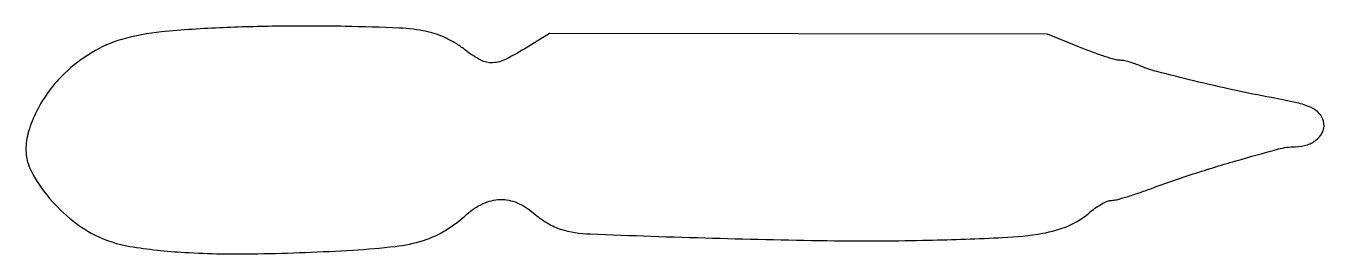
# Model space of a CAD drawing. Extents: x 0 to 316, y 0 to 55.
import ezdxf

# ---------------------------------------------------------------- set-up
doc = ezdxf.new("R2010")
doc.units = 0

msp = doc.modelspace()

# ---------------------------------------------------------------- linework, layer by layer
msp.add_lwpolyline([(48, 54.901492, 0.013563), (32.957107, 53.871304, 0.046089), (23.309931, 52.039833, 0.065547), (16.088789, 48.895881, 0.05405), (9.394545, 43.811821, 0.044213), (5.641431, 39.574721, 0.042329), (2.62991, 34.683958, 0.044788), (0.653317, 29.703455, 0.073066), (0.009384, 25.212487, 0.119705), (1.259722, 20.141286, 0.05047), (5.136126, 14.235789, 0.047711), (10.588045, 8.692301, 0.056446), (16.711117, 4.631442, 0.078588), (25.266598, 1.834393, 0.025066), (38.621995, 0.37284, 0.01985), (56.399386, 0.03173, 0.009183), (79.5, 0.93019, 0.014999), (89.838005, 1.834322, 0.046112), (96.702388, 3.293032, 0.061535), (102.033261, 5.702239, 0.046868), (107.173114, 9.537433, -0.073695), (111.182991, 12.208288, -0.104192), (115.344926, 13.195214, -0.106683), (119.478386, 12.411552, -0.080323), (123.408056, 9.946584, 0.025916), (124.972137, 8.710708, 0.019898), (126.797243, 7.5225, 0.020278), (128.598058, 6.54627, 0.044256), (130.062206, 5.98216, 0.060582), (137.263998, 4.832613, 0.001913), (166.989909, 3.838141, 0.0042), (196.699911, 3.207753, 0.009146), (219.5, 3.332621, 0.005537), (237.598842, 3.963442, 0.030273), (247.329911, 5.003163, 0.057633), (253.614669, 6.824723, 0.080998), (258.556091, 9.915105, -0.025737), (260.049251, 11.095807, -0.027183), (261.629643, 12.093812, -0.028158), (263.076709, 12.797471, -0.0994), (264.085395, 13, 0.064145), (265.284105, 13.154417, 0.00835), (267.770755, 13.850461, 0.009611), (270.704904, 14.786624, 0.0079), (273.800599, 15.895186, -0.011903), (283.218983, 19.183079, -0.007645), (294.287986, 22.568029, -0.005095), (304.731553, 25.472938, -0.065369), (308.745748, 26, 0.081264), (311.732961, 26.488734, 0.102045), (314.151349, 27.898342, 0.121404), (315.537828, 29.933429, 0.151733), (315.663473, 32.204693, 0.130486), (314.611498, 34.105801, 0.095395), (312.632733, 35.50555, 0.050185), (309.178604, 36.670041, 0.01086), (303, 37.942837, -0.007825), (293.999968, 39.73997, -0.005786), (284.101559, 41.998279, -0.004466), (275.121998, 44.241593, -0.038469), (271.216073, 45.582283, 0.018384), (269.820093, 46.124985, 0.01665), (268.341461, 46.583546, 0.016936), (266.990383, 46.904959, 0.049962), (266.041631, 47, -0.070991), (264.899429, 47.162994, -0.008116), (262.407697, 47.933013, -0.009669), (259.460473, 48.959959, -0.007734), (256.325558, 50.176216), (248.5, 53.352432), (187.914247, 53.426216), (127.328493, 53.5), (122.00699, 50.193549, -0.021601), (116.794176, 47.258751, -0.104627), (113.531002, 46.386911, -0.135484), (110.632595, 47.025153, -0.046074), (106.988432, 49.403103, 0.028557), (104.782758, 50.955028, 0.026631), (102.363802, 52.285301, 0.02727), (99.884719, 53.318914, 0.034809), (97.5, 53.98122, 0.039428), (90.821173, 54.803472, 0.006273), (77.634741, 55.214163, 0.007187), (62.621366, 55.277439, 0.007773)], format="xyb", close=True)

doc.saveas('drawing.dxf')
